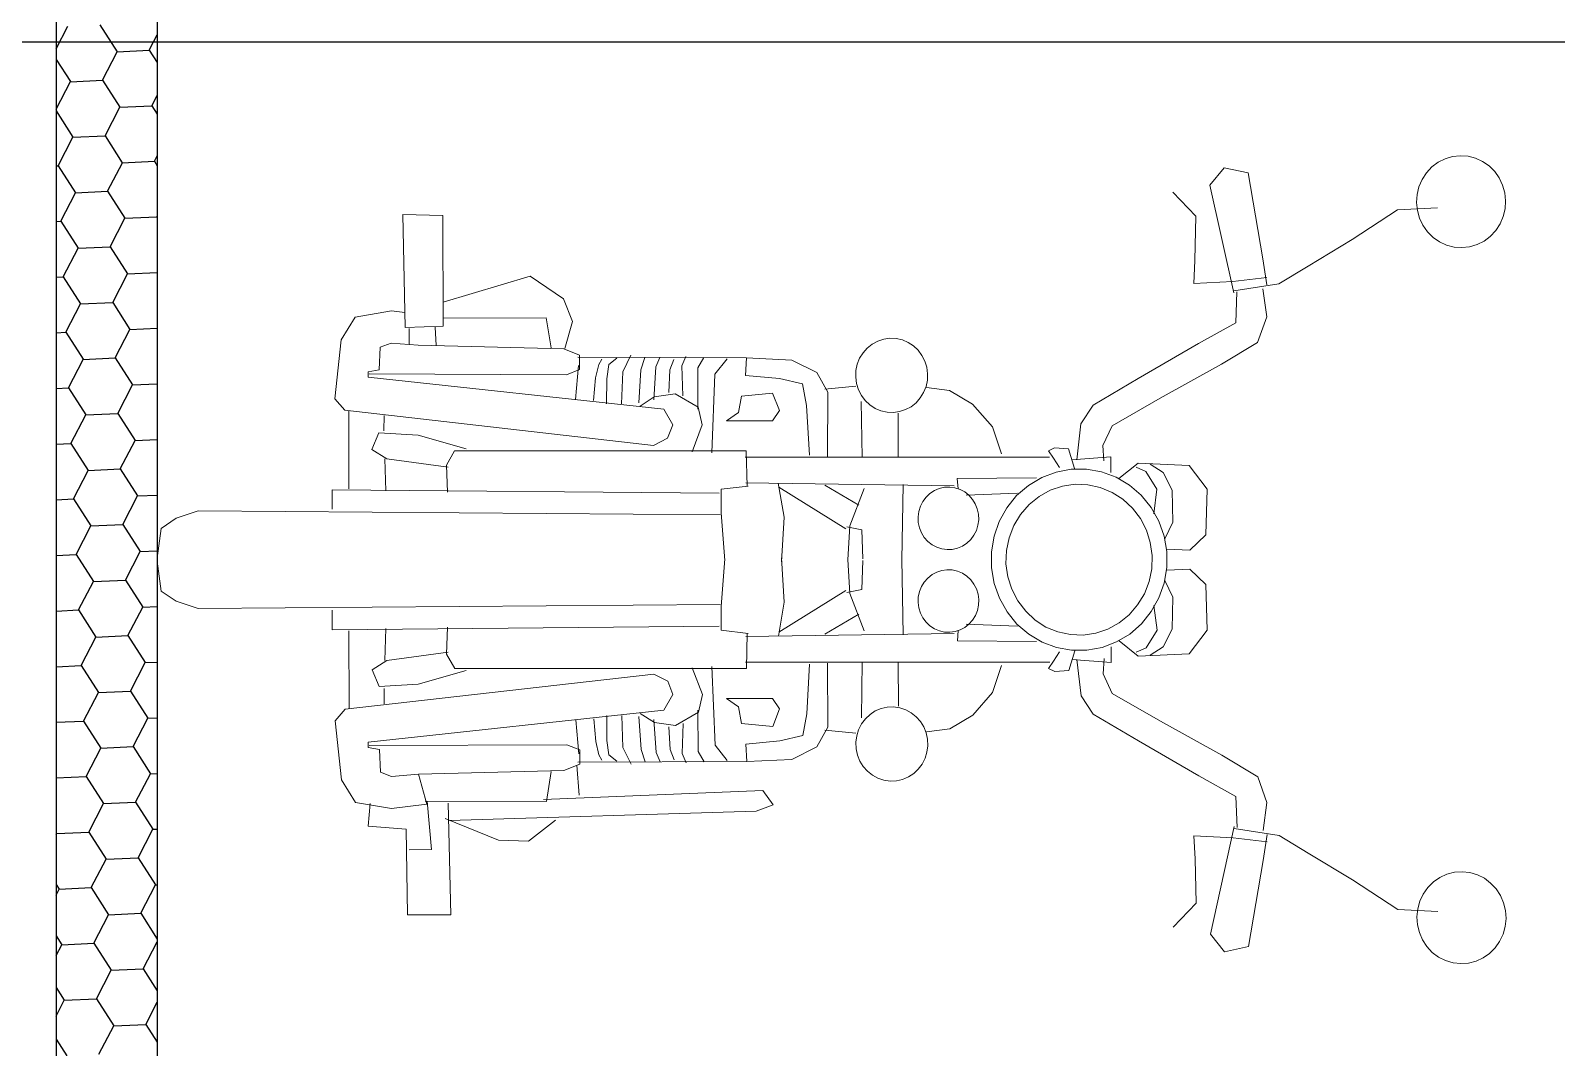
# Model space of a CAD drawing. Header units: feet. Extents: x 50754 to 76410, y 49660 to 67674.
# Drawn here: x 70056.2 to 70185, y 53550.2 to 53636.1 of the extents above; entities that cross this region are included whole.
import ezdxf

# ---------------------------------------------------------------- set-up
doc = ezdxf.new("R2010")
doc.units = ezdxf.units.FT
doc.linetypes.add('Amconstr', pattern=[9999, 9999, 0])
doc.layers.add('1_BIKE', color=1, linetype='Continuous', lineweight=0)
for name, color, linetype in [('1_HATCH', 8, 'Continuous'), ('1_LINE', 4, 'Continuous'), ('CKS_PROPERTY LINE', 5, 'Continuous'), ('MS GATE', 1, 'Continuous')]:
    doc.layers.add(name, color=color, linetype=linetype)

# ---------------------------------------------------------------- blocks, each defined once
blk = doc.blocks.new('admin enlclave road')
at = {"layer": '1_BIKE', "color": 253, "linetype": 'Continuous'}
for p, q in [((44851.1282, -5382.5216), (44851.1172, -5382.5326)), ((44851.1409, -5382.5129), (44851.1282, -5382.5216)), ((44851.155, -5382.5066), (44851.1409, -5382.5129)), ((44851.1699, -5382.5028), (44851.155, -5382.5066)), ((44851.1852, -5382.5019), (44851.1699, -5382.5028)), ((44851.2005, -5382.5036), (44851.1852, -5382.5019)), ((44851.2152, -5382.5081), (44851.2005, -5382.5036)), ((44851.2291, -5382.5152), (44851.2152, -5382.5081)), ((44851.2415, -5382.5246), (44851.2291, -5382.5152)), ((44851.2522, -5382.536), (44851.2415, -5382.5246)), ((44851.1014, -5382.5595), (44851.0972, -5382.5747)), ((44851.1082, -5382.5453), (44851.1014, -5382.5595)), ((44851.1172, -5382.5326), (44851.1082, -5382.5453)), ((44851.2608, -5382.5492), (44851.2522, -5382.536)), ((44851.2671, -5382.5637), (44851.2608, -5382.5492)), ((44850.7102, -5382.5899), (44850.6873, -5382.6281)), ((44850.7587, -5382.5937), (44850.7102, -5382.5899)), ((44851.0972, -5382.5747), (44851.0956, -5382.5904)), ((44851.0956, -5382.5904), (44851.0967, -5382.6062)), ((44851.2708, -5382.5791), (44851.2671, -5382.5637)), ((44851.2719, -5382.5949), (44851.2708, -5382.5791)), ((44850.8108, -5382.7581), (44850.7587, -5382.5937)), ((44851.1392, -5382.611), (44851.0611, -5382.6256)), ((44851.0967, -5382.6062), (44851.1005, -5382.6216)), ((44851.1005, -5382.6216), (44851.1067, -5382.6361)), ((44851.2661, -5382.6259), (44851.2703, -5382.6107)), ((44851.2703, -5382.6107), (44851.2719, -5382.5949)), ((44850.6873, -5382.6281), (44850.7628, -5382.8327)), ((44851.0611, -5382.6256), (44850.9806, -5382.6962)), ((44851.1067, -5382.6361), (44851.1153, -5382.6493)), ((44851.1153, -5382.6493), (44851.126, -5382.6608)), ((44851.2504, -5382.6528), (44851.2594, -5382.64)), ((44851.2594, -5382.64), (44851.2661, -5382.6259)), ((44850.668, -5382.6926), (44850.6165, -5382.652)), ((44851.126, -5382.6608), (44851.1385, -5382.6702)), ((44851.1385, -5382.6702), (44851.1523, -5382.6772)), ((44851.1523, -5382.6772), (44851.1671, -5382.6817)), ((44851.1671, -5382.6817), (44851.1824, -5382.6835)), ((44851.1977, -5382.6825), (44851.2126, -5382.6788)), ((44851.2126, -5382.6788), (44851.2266, -5382.6725)), ((44851.2266, -5382.6725), (44851.2393, -5382.6637)), ((44851.2393, -5382.6637), (44851.2504, -5382.6528)), ((44850.6777, -5382.78), (44850.668, -5382.6926)), ((44850.9806, -5382.6962), (44850.9012, -5382.7605)), ((44851.1824, -5382.6835), (44851.1977, -5382.6825)), ((44850.8255, -5382.8078), (44850.8108, -5382.7581)), ((44850.9012, -5382.7605), (44850.8488, -5382.8026)), ((44850.6818, -5382.8249), (44850.6777, -5382.78)), ((44850.8236, -5382.7936), (44850.7579, -5382.8106)), ((44850.8488, -5382.8026), (44850.7623, -5382.8286)), ((44850.7579, -5382.8106), (44850.6818, -5382.8249)), ((44850.7685, -5382.8299), (44850.7747, -5382.891)), ((44850.8187, -5382.8169), (44850.834, -5382.8706)), ((44850.7747, -5382.891), (44850.7074, -5382.9412)), ((44850.834, -5382.8706), (44850.8231, -5382.9237)), ((44849.1133, -5382.9032), (44849.1921, -5382.8941)), ((44849.1485, -5383.1235), (44849.1133, -5382.9032)), ((44849.1921, -5382.8941), (44849.2228, -5383.1109)), ((44850.7074, -5382.9412), (44850.5987, -5383.026)), ((44850.8231, -5382.9237), (44850.7581, -5382.9758)), ((44850.7581, -5382.9758), (44850.6472, -5383.0587)), ((44849.3799, -5382.9895), (44849.2161, -5383.0635)), ((44849.451, -5383.025), (44849.3799, -5382.9895)), ((44850.1137, -5383.0131), (44850.1014, -5383.0143)), ((44850.1261, -5383.0142), (44850.1137, -5383.0131)), ((44849.475, -5383.067), (44849.451, -5383.025)), ((44850.0595, -5383.0396), (44850.0525, -5383.0501)), ((44850.0681, -5383.0305), (44850.0595, -5383.0396)), ((44850.0782, -5383.0231), (44850.0681, -5383.0305)), ((44850.0894, -5383.0176), (44850.0782, -5383.0231)), ((44850.1014, -5383.0143), (44850.0894, -5383.0176)), ((44850.1381, -5383.0174), (44850.1261, -5383.0142)), ((44850.1495, -5383.0228), (44850.1381, -5383.0174)), ((44850.1597, -5383.0301), (44850.1495, -5383.0228)), ((44850.1686, -5383.0391), (44850.1597, -5383.0301)), ((44850.1759, -5383.0495), (44850.1686, -5383.0391)), ((44850.5987, -5383.026), (44850.5174, -5383.0905)), ((44849.4222, -5383.0666), (44849.2206, -5383.0953)), ((44849.4399, -5383.1241), (44849.4222, -5383.0666)), ((44849.4667, -5383.1219), (44849.475, -5383.067)), ((44850.0443, -5383.0741), (44850.0434, -5383.0869)), ((44850.0474, -5383.0617), (44850.0443, -5383.0741)), ((44850.0525, -5383.0501), (44850.0474, -5383.0617)), ((44850.1813, -5383.0611), (44850.1759, -5383.0495)), ((44850.1847, -5383.0735), (44850.1813, -5383.0611)), ((44850.1859, -5383.0862), (44850.1847, -5383.0735)), ((44850.6472, -5383.0587), (44850.5602, -5383.1261)), ((44849.1169, -5383.095), (44849.0478, -5383.1166)), ((44849.1439, -5383.0946), (44849.1169, -5383.095)), ((44849.8247, -5383.0912), (44849.4945, -5383.1354)), ((44849.7331, -5383.1241), (44849.7421, -5383.1023)), ((44849.7876, -5383.0982), (44849.7681, -5383.1318)), ((44849.9147, -5383.0833), (44849.8257, -5383.0911)), ((44849.8257, -5383.0911), (44849.8283, -5383.1258)), ((44849.9671, -5383.1011), (44849.9147, -5383.0833)), ((44849.9939, -5383.1367), (44849.9671, -5383.1011)), ((44850.0434, -5383.0869), (44850.0447, -5383.0996)), ((44850.0447, -5383.0996), (44850.0481, -5383.1119)), ((44850.1819, -5383.1113), (44850.185, -5383.0989)), ((44850.185, -5383.0989), (44850.1859, -5383.0862)), ((44850.2321, -5383.1008), (44850.1861, -5383.1007)), ((44850.2809, -5383.1211), (44850.2321, -5383.1008)), ((44850.5174, -5383.0905), (44850.4987, -5383.1302)), ((44849.0478, -5383.1166), (44849.0262, -5383.1649)), ((44849.2228, -5383.1109), (44849.1485, -5383.1235)), ((44849.1611, -5383.1558), (44849.1566, -5383.1244)), ((44849.1789, -5383.1548), (44849.4648, -5383.1228)), ((44849.2139, -5383.1509), (44849.2074, -5383.1152)), ((44849.4648, -5383.1228), (44849.4978, -5383.1308)), ((44849.4978, -5383.1308), (44849.5017, -5383.1592)), ((44849.5376, -5383.144), (44849.5422, -5383.1331)), ((44849.5573, -5383.1414), (44849.5714, -5383.1271)), ((44849.5867, -5383.1519), (44849.5981, -5383.1174)), ((44849.6216, -5383.1431), (44849.6262, -5383.1178)), ((44849.6502, -5383.1331), (44849.6556, -5383.1138)), ((44849.655, -5383.1985), (44849.6502, -5383.1331)), ((44849.6786, -5383.1355), (44849.6837, -5383.1142)), ((44849.7011, -5383.1243), (44849.7065, -5383.105)), ((44849.7109, -5383.1828), (44849.7011, -5383.1243)), ((44849.744, -5383.2052), (44849.7331, -5383.1241)), ((44849.7681, -5383.1318), (44849.7829, -5383.2867)), ((44849.8283, -5383.1258), (44849.896, -5383.123)), ((44849.896, -5383.123), (44849.9425, -5383.1271)), ((44849.9425, -5383.1271), (44849.9561, -5383.1686)), ((44850.0473, -5383.1172), (44849.9871, -5383.1314)), ((44850.0481, -5383.1119), (44850.0535, -5383.1235)), ((44850.0535, -5383.1235), (44850.0607, -5383.134)), ((44850.0607, -5383.134), (44850.0696, -5383.143)), ((44850.1612, -5383.1426), (44850.1699, -5383.1335)), ((44850.1699, -5383.1335), (44850.1768, -5383.1229)), ((44850.1768, -5383.1229), (44850.1819, -5383.1113)), ((44850.3262, -5383.1604), (44850.2809, -5383.1211)), ((44850.4987, -5383.1302), (44850.5004, -5383.2022)), ((44850.5602, -5383.1261), (44850.5477, -5383.167)), ((44849.0262, -5383.1649), (44849.03, -5383.2821)), ((44849.1048, -5383.1689), (44849.1253, -5383.1579)), ((44849.1253, -5383.1579), (44849.1789, -5383.1548)), ((44849.5017, -5383.1592), (44849.4775, -5383.1727)), ((44849.5017, -5383.219), (44849.4986, -5383.1513)), ((44849.5353, -5383.1712), (44849.5376, -5383.144)), ((44849.5572, -5383.1703), (44849.5573, -5383.1414)), ((44849.5932, -5383.2151), (44849.5867, -5383.1519)), ((44849.6264, -5383.2086), (44849.6216, -5383.1431)), ((44849.6826, -5383.1804), (44849.6786, -5383.1355)), ((44849.886, -5383.1532), (44849.8259, -5383.1674)), ((44849.9044, -5383.1858), (44849.886, -5383.1532)), ((44850.0108, -5383.2625), (44849.9939, -5383.1367)), ((44850.0622, -5383.1462), (44850.0788, -5383.2554)), ((44850.0696, -5383.143), (44850.0799, -5383.1503)), ((44850.0799, -5383.1503), (44850.0912, -5383.1556)), ((44850.0912, -5383.1556), (44850.1032, -5383.1589)), ((44850.1032, -5383.1589), (44850.1156, -5383.1599)), ((44850.1156, -5383.1599), (44850.128, -5383.1588)), ((44850.128, -5383.1588), (44850.1399, -5383.1554)), ((44850.1496, -5383.246), (44850.1379, -5383.1588)), ((44850.1399, -5383.1554), (44850.1511, -5383.1499)), ((44850.1511, -5383.1499), (44850.1612, -5383.1426)), ((44850.351, -5383.2108), (44850.3262, -5383.1604)), ((44849.4775, -5383.1727), (44849.0903, -5383.2245)), ((44849.1088, -5383.2137), (44849.1048, -5383.1689)), ((44849.5374, -5383.2163), (44849.5353, -5383.1712)), ((44849.5637, -5383.219), (44849.5572, -5383.1703)), ((44849.6301, -5383.2143), (44849.6552, -5383.1923)), ((44849.6552, -5383.1923), (44849.6956, -5383.1807)), ((44849.6956, -5383.1807), (44849.7444, -5383.201)), ((44849.8259, -5383.1674), (44849.8244, -5383.2007)), ((44849.8934, -5383.208), (44849.9044, -5383.1858)), ((44849.9561, -5383.1686), (44849.9751, -5383.2652)), ((44850.4535, -5383.1847), (44850.4425, -5383.1924)), ((44850.4425, -5383.1924), (44850.4543, -5383.2053)), ((44850.4813, -5383.1831), (44850.4535, -5383.1847)), ((44850.4983, -5383.22), (44850.4813, -5383.1831)), ((44850.5664, -5383.1872), (44850.4905, -5383.2035)), ((44850.5477, -5383.167), (44850.5537, -5383.1971)), ((44850.5705, -5383.2176), (44850.5664, -5383.1872)), ((44850.6211, -5383.1923), (44850.5878, -5383.2277)), ((44850.7219, -5383.1829), (44850.6211, -5383.1923)), ((44850.6727, -5383.2039), (44850.6449, -5383.1911)), ((44850.7635, -5383.2248), (44850.7219, -5383.1829)), ((44849.0878, -5383.2207), (44849.1088, -5383.2137)), ((44849.0891, -5383.2308), (44849.0878, -5383.2207)), ((44849.6771, -5383.2142), (44849.0891, -5383.2308)), ((44849.6989, -5383.2422), (44849.6771, -5383.2142)), ((44849.7444, -5383.201), (44849.7569, -5383.2345)), ((44849.8244, -5383.2007), (44849.803, -5383.22)), ((44849.803, -5383.22), (44849.8934, -5383.208)), ((44850.4461, -5383.2043), (44849.8499, -5383.286)), ((44850.4543, -5383.2053), (44850.4685, -5383.2219)), ((44850.4629, -5383.2316), (44850.4918, -5383.222)), ((44850.4918, -5383.222), (44850.5218, -5383.2179)), ((44850.5218, -5383.2179), (44850.5522, -5383.2191)), ((44850.5522, -5383.2191), (44850.5819, -5383.2258)), ((44850.639, -5383.2064), (44850.6183, -5383.2009)), ((44850.6653, -5383.238), (44850.639, -5383.2064)), ((44850.695, -5383.2361), (44850.6727, -5383.2039)), ((44850.7736, -5383.3143), (44850.7635, -5383.2248)), ((44849.6926, -5383.2699), (44849.6989, -5383.2422)), ((44849.7569, -5383.2345), (44849.7443, -5383.2898)), ((44850.426, -5383.2483), (44850.271, -5383.271)), ((44850.4123, -5383.2653), (44850.4362, -5383.2461)), ((44850.4362, -5383.2461), (44850.4629, -5383.2316)), ((44850.5034, -5383.2506), (44850.4792, -5383.2576)), ((44850.5285, -5383.248), (44850.5034, -5383.2506)), ((44850.5537, -5383.2499), (44850.5285, -5383.248)), ((44850.5783, -5383.2564), (44850.5537, -5383.2499)), ((44850.5819, -5383.2258), (44850.6101, -5383.2377)), ((44850.6101, -5383.2377), (44850.636, -5383.2544)), ((44850.636, -5383.2544), (44850.6586, -5383.2755)), ((44850.6659, -5383.2874), (44850.6653, -5383.238)), ((44850.7054, -5383.2987), (44850.695, -5383.2361)), ((44849.03, -5383.2821), (44849.0526, -5383.3018)), ((44849.8502, -5383.2736), (44849.2785, -5383.3521)), ((44849.667, -5383.2878), (44849.6926, -5383.2699)), ((44849.8614, -5383.3423), (44849.8502, -5383.2736)), ((44850.271, -5383.271), (44850.2757, -5383.2911)), ((44850.3928, -5383.2837), (44850.2931, -5383.3011)), ((44850.392, -5383.2884), (44850.4123, -5383.2653)), ((44850.4362, -5383.2841), (44850.4187, -5383.3027)), ((44850.4565, -5383.2689), (44850.4362, -5383.2841)), ((44850.4792, -5383.2576), (44850.4565, -5383.2689)), ((44850.6014, -5383.2671), (44850.5783, -5383.2564)), ((44850.6223, -5383.2817), (44850.6014, -5383.2671)), ((44850.6406, -5383.2999), (44850.6223, -5383.2817)), ((44850.6586, -5383.2755), (44850.6774, -5383.3002)), ((44849.0526, -5383.3018), (44849.667, -5383.2878)), ((44849.0608, -5383.3027), (44849.0812, -5383.4548)), ((44849.1307, -5383.3017), (44849.1347, -5383.3321)), ((44850.267, -5383.286), (44849.8577, -5383.3366)), ((44850.091, -5383.3158), (44850.0733, -5383.3924)), ((44850.1845, -5383.4457), (44850.1665, -5383.2974)), ((44850.2148, -5383.3159), (44850.2097, -5383.3252)), ((44850.2215, -5383.3076), (44850.2148, -5383.3159)), ((44850.2295, -5383.3007), (44850.2215, -5383.3076)), ((44850.2385, -5383.2953), (44850.2295, -5383.3007)), ((44850.2483, -5383.2916), (44850.2385, -5383.2953)), ((44850.2586, -5383.2898), (44850.2483, -5383.2916)), ((44850.269, -5383.2898), (44850.2586, -5383.2898)), ((44850.2794, -5383.2916), (44850.269, -5383.2898)), ((44850.2892, -5383.2953), (44850.2794, -5383.2916)), ((44850.2983, -5383.3007), (44850.2892, -5383.2953)), ((44850.3064, -5383.3077), (44850.2983, -5383.3007)), ((44850.3132, -5383.3159), (44850.3064, -5383.3077)), ((44850.3185, -5383.3253), (44850.3132, -5383.3159)), ((44850.3648, -5383.3438), (44850.376, -5383.3149)), ((44850.376, -5383.3149), (44850.392, -5383.2884)), ((44850.4187, -5383.3027), (44850.4047, -5383.3242)), ((44850.6555, -5383.321), (44850.6406, -5383.2999)), ((44850.6774, -5383.3002), (44850.6918, -5383.328)), ((44850.6941, -5383.3332), (44850.7054, -5383.2987)), ((44850.7462, -5383.349), (44850.7736, -5383.3143)), ((44849.1255, -5383.3374), (44849.1161, -5383.3717)), ((44849.2027, -5383.3313), (44849.1255, -5383.3374)), ((44849.3006, -5383.345), (44849.2027, -5383.3313)), ((44849.8111, -5383.3552), (44849.8634, -5383.342)), ((44849.9423, -5383.3934), (44849.9215, -5383.3281)), ((44850.0662, -5383.3996), (44849.9236, -5383.3361)), ((44850.0855, -5383.3495), (44850.0135, -5383.3199)), ((44850.2062, -5383.3354), (44850.2045, -5383.346)), ((44850.2045, -5383.346), (44850.2045, -5383.3568)), ((44850.2097, -5383.3252), (44850.2062, -5383.3354)), ((44850.3222, -5383.3354), (44850.3185, -5383.3253)), ((44850.3241, -5383.3461), (44850.3222, -5383.3354)), ((44850.3242, -5383.3568), (44850.3241, -5383.3461)), ((44850.3586, -5383.3744), (44850.3648, -5383.3438)), ((44850.4047, -5383.3242), (44850.3945, -5383.3479)), ((44850.6666, -5383.3445), (44850.6555, -5383.321)), ((44850.6737, -5383.3695), (44850.6666, -5383.3445)), ((44850.6918, -5383.328), (44850.7013, -5383.3578)), ((44849.8083, -5383.3639), (44849.0491, -5383.4612)), ((44849.1161, -5383.3717), (44849.148, -5383.386)), ((44849.2785, -5383.3521), (44849.2666, -5383.3826)), ((44849.8174, -5383.4019), (44849.8111, -5383.3552)), ((44850.2045, -5383.3568), (44850.2064, -5383.3674)), ((44850.2064, -5383.3674), (44850.2101, -5383.3776)), ((44850.319, -5383.3776), (44850.3225, -5383.3675)), ((44850.3225, -5383.3675), (44850.3242, -5383.3568)), ((44850.3576, -5383.4057), (44850.3586, -5383.3744)), ((44850.3884, -5383.3731), (44850.3868, -5383.3991)), ((44850.3945, -5383.3479), (44850.3884, -5383.3731)), ((44850.6764, -5383.3954), (44850.6737, -5383.3695)), ((44850.7007, -5383.353), (44850.7462, -5383.349)), ((44850.7013, -5383.3578), (44850.7056, -5383.3888)), ((44849.816, -5383.4062), (44848.7924, -5383.5389)), ((44849.1441, -5383.3866), (44849.1545, -5383.4492)), ((44849.148, -5383.386), (44849.2701, -5383.3862)), ((44849.2666, -5383.3826), (44849.2756, -5383.435)), ((44849.8378, -5383.4941), (44849.8174, -5383.4019)), ((44849.9491, -5383.4813), (44849.9423, -5383.3934)), ((44850.0979, -5383.3974), (44850.0676, -5383.3953)), ((44850.0733, -5383.3924), (44850.0783, -5383.4599)), ((44850.1075, -5383.4539), (44850.0979, -5383.3974)), ((44850.2101, -5383.3776), (44850.2154, -5383.3869)), ((44850.2154, -5383.3869), (44850.2222, -5383.3952)), ((44850.2222, -5383.3952), (44850.2303, -5383.4021)), ((44850.2303, -5383.4021), (44850.2394, -5383.4075)), ((44850.2902, -5383.4075), (44850.2992, -5383.4021)), ((44850.2992, -5383.4021), (44850.3072, -5383.3952)), ((44850.3072, -5383.3952), (44850.3138, -5383.3869)), ((44850.3138, -5383.3869), (44850.319, -5383.3776)), ((44850.3619, -5383.4367), (44850.3576, -5383.4057)), ((44850.3868, -5383.3991), (44850.3895, -5383.425)), ((44850.6747, -5383.4214), (44850.6764, -5383.3954)), ((44850.7056, -5383.3888), (44850.7046, -5383.4201)), ((44850.7064, -5383.3943), (44850.7513, -5383.3859)), ((44850.7513, -5383.3859), (44850.787, -5383.4118)), ((44850.2394, -5383.4075), (44850.2493, -5383.4112)), ((44850.2493, -5383.4112), (44850.2596, -5383.4131)), ((44850.2596, -5383.4131), (44850.2701, -5383.4131)), ((44850.2701, -5383.4131), (44850.2804, -5383.4112)), ((44850.2804, -5383.4112), (44850.2902, -5383.4075)), ((44850.3895, -5383.425), (44850.3966, -5383.45)), ((44850.6687, -5383.4466), (44850.6747, -5383.4214)), ((44850.7046, -5383.4201), (44850.6984, -5383.4507)), ((44850.7054, -5383.4151), (44850.7257, -5383.4453)), ((44850.787, -5383.4118), (44850.8016, -5383.5007)), ((44849.0491, -5383.4612), (44849.0542, -5383.4997)), ((44850.0916, -5383.5255), (44850.0782, -5383.4592)), ((44850.108, -5383.4571), (44850.114, -5383.5141)), ((44850.1843, -5383.4442), (44850.2072, -5383.5919)), ((44850.2402, -5383.4739), (44850.2475, -5383.4662)), ((44850.2475, -5383.4662), (44850.256, -5383.46)), ((44850.256, -5383.46), (44850.2654, -5383.4554)), ((44850.2654, -5383.4554), (44850.2755, -5383.4526)), ((44850.2755, -5383.4526), (44850.2859, -5383.4516)), ((44850.2859, -5383.4516), (44850.2964, -5383.4525)), ((44850.2964, -5383.4525), (44850.3065, -5383.4552)), ((44850.3065, -5383.4552), (44850.3161, -5383.4598)), ((44850.3161, -5383.4598), (44850.3247, -5383.4659)), ((44850.3247, -5383.4659), (44850.3322, -5383.4735)), ((44850.3714, -5383.4665), (44850.3619, -5383.4367)), ((44850.3858, -5383.4943), (44850.3714, -5383.4665)), ((44850.3966, -5383.45), (44850.4077, -5383.4734)), ((44850.6585, -5383.4703), (44850.6687, -5383.4466)), ((44850.6984, -5383.4507), (44850.6872, -5383.4796)), ((44850.6906, -5383.4668), (44850.7034, -5383.5145)), ((44850.7257, -5383.4453), (44850.7326, -5383.5084)), ((44849.8374, -5383.4912), (44849.8427, -5383.5855)), ((44849.9481, -5383.4735), (44849.9653, -5383.5599)), ((44850.2274, -5383.5029), (44850.23, -5383.4925)), ((44850.23, -5383.4925), (44850.2343, -5383.4827)), ((44850.2343, -5383.4827), (44850.2402, -5383.4739)), ((44850.3322, -5383.4735), (44850.3383, -5383.4823)), ((44850.3383, -5383.4823), (44850.3429, -5383.4921)), ((44850.3429, -5383.4921), (44850.3457, -5383.5025)), ((44850.4046, -5383.519), (44850.3858, -5383.4943)), ((44850.4077, -5383.4734), (44850.4226, -5383.4946)), ((44850.4226, -5383.4946), (44850.4409, -5383.5128)), ((44850.627, -5383.5104), (44850.6445, -5383.4918)), ((44850.6445, -5383.4918), (44850.6585, -5383.4703)), ((44850.6872, -5383.4796), (44850.6712, -5383.5061)), ((44850.0829, -5383.5206), (44849.9628, -5383.6202)), ((44850.114, -5383.5141), (44850.0854, -5383.5243)), ((44850.1294, -5383.5946), (44850.0916, -5383.5255)), ((44850.2266, -5383.5137), (44850.2274, -5383.5029)), ((44850.2277, -5383.5244), (44850.2266, -5383.5137)), ((44850.2305, -5383.5348), (44850.2277, -5383.5244)), ((44850.346, -5383.524), (44850.3434, -5383.5344)), ((44850.3457, -5383.5025), (44850.3467, -5383.5133)), ((44850.3467, -5383.5133), (44850.346, -5383.524)), ((44850.4272, -5383.5401), (44850.4046, -5383.519)), ((44850.4409, -5383.5128), (44850.4618, -5383.5274)), ((44850.584, -5383.5369), (44850.6067, -5383.5256)), ((44850.6067, -5383.5256), (44850.627, -5383.5104)), ((44850.6712, -5383.5061), (44850.6509, -5383.5293)), ((44850.7034, -5383.5145), (44850.6867, -5383.552)), ((44850.7326, -5383.5084), (44850.7198, -5383.5453)), ((44850.8016, -5383.5007), (44850.7728, -5383.5523)), ((44848.7924, -5383.5389), (44848.751, -5383.5588)), ((44850.2351, -5383.5446), (44850.2305, -5383.5348)), ((44850.2412, -5383.5534), (44850.2351, -5383.5446)), ((44850.2487, -5383.561), (44850.2412, -5383.5534)), ((44850.3332, -5383.5531), (44850.3259, -5383.5607)), ((44850.4287, -5383.544), (44850.328, -5383.5541)), ((44850.3391, -5383.5442), (44850.3332, -5383.5531)), ((44850.3434, -5383.5344), (44850.3391, -5383.5442)), ((44850.453, -5383.5568), (44850.4272, -5383.5401)), ((44850.4813, -5383.5687), (44850.453, -5383.5568)), ((44850.4618, -5383.5274), (44850.4849, -5383.5381)), ((44850.4849, -5383.5381), (44850.5095, -5383.5446)), ((44850.5095, -5383.5446), (44850.5347, -5383.5465)), ((44850.5347, -5383.5465), (44850.5598, -5383.5439)), ((44850.5598, -5383.5439), (44850.584, -5383.5369)), ((44850.627, -5383.5484), (44850.6003, -5383.5629)), ((44850.6509, -5383.5293), (44850.627, -5383.5484)), ((44850.6733, -5383.5705), (44850.6317, -5383.5453)), ((44850.6867, -5383.552), (44850.6682, -5383.5629)), ((44850.7728, -5383.5523), (44850.6733, -5383.5705)), ((44850.7198, -5383.5453), (44850.6966, -5383.5651)), ((44848.751, -5383.5588), (44848.7243, -5383.5831)), ((44848.7243, -5383.5831), (44848.7243, -5383.6429)), ((44849.8402, -5383.5817), (44848.8188, -5383.7301)), ((44849.8427, -5383.5855), (44849.8493, -5383.6321)), ((44850.307, -5383.5757), (44849.8992, -5383.6374)), ((44849.9653, -5383.5599), (44849.963, -5383.6284)), ((44850.115, -5383.5636), (44850.0537, -5383.6115)), ((44850.2573, -5383.5672), (44850.2487, -5383.561)), ((44850.2668, -5383.5717), (44850.2573, -5383.5672)), ((44850.277, -5383.5745), (44850.2668, -5383.5717)), ((44850.2874, -5383.5754), (44850.277, -5383.5745)), ((44850.2979, -5383.5744), (44850.2874, -5383.5754)), ((44850.3079, -5383.5716), (44850.2979, -5383.5744)), ((44850.3174, -5383.567), (44850.3079, -5383.5716)), ((44850.3149, -5383.5891), (44850.314, -5383.5685)), ((44850.4703, -5383.5692), (44850.3149, -5383.5891)), ((44850.3259, -5383.5607), (44850.3174, -5383.567)), ((44850.511, -5383.5754), (44850.4813, -5383.5687)), ((44850.5091, -5383.6029), (44850.5183, -5383.5831)), ((44850.5414, -5383.5766), (44850.511, -5383.5754)), ((44850.5475, -5383.5769), (44850.5412, -5383.617)), ((44850.5714, -5383.5725), (44850.5414, -5383.5766)), ((44850.6003, -5383.5629), (44850.5714, -5383.5725)), ((44850.6094, -5383.6146), (44850.6071, -5383.5839)), ((44850.6177, -5383.5597), (44850.622, -5383.5901)), ((44850.5016, -5383.6061), (44849.9054, -5383.6882)), ((44850.5013, -5383.6185), (44850.5091, -5383.6029)), ((44850.5412, -5383.617), (44850.514, -5383.6229)), ((44850.622, -5383.5901), (44850.5445, -5383.5948)), ((44850.5723, -5383.6633), (44850.5544, -5383.5935)), ((44850.6326, -5383.6506), (44850.6094, -5383.6146)), ((44848.7251, -5383.6483), (44848.7243, -5383.6429)), ((44849.8443, -5383.6245), (44849.0869, -5383.7356)), ((44849.8493, -5383.6321), (44849.9032, -5383.6307)), ((44849.9013, -5383.6309), (44849.909, -5383.7001)), ((44850.2048, -5383.6459), (44850.2171, -5383.7331)), ((44850.4082, -5383.6255), (44850.398, -5383.6807)), ((44850.514, -5383.6229), (44850.5013, -5383.6185)), ((44848.7412, -5383.7059), (44848.7251, -5383.6483)), ((44850.0395, -5383.7726), (44850.0316, -5383.6745)), ((44850.0667, -5383.6675), (44850.0844, -5383.7931)), ((44850.1476, -5383.7656), (44850.1341, -5383.6559)), ((44850.601, -5383.6964), (44850.5723, -5383.6633)), ((44850.7345, -5383.692), (44850.6326, -5383.6506)), ((44848.7736, -5383.722), (44848.7412, -5383.7059)), ((44849.0869, -5383.7356), (44849.0815, -5383.6971)), ((44849.3176, -5383.7526), (44849.3122, -5383.6997)), ((44849.909, -5383.7001), (44849.3374, -5383.7788)), ((44849.8684, -5383.8588), (44849.8407, -5383.7056)), ((44850.398, -5383.6807), (44850.365, -5383.7308)), ((44850.6968, -5383.7366), (44850.601, -5383.6964)), ((44850.8638, -5383.742), (44850.7345, -5383.692)), ((44848.8188, -5383.7301), (44848.7736, -5383.722)), ((44849.1411, -5383.885), (44849.1196, -5383.7331)), ((44849.1335, -5383.8882), (44849.7288, -5383.7359)), ((44849.1986, -5383.7819), (44849.1917, -5383.7188)), ((44849.7288, -5383.7359), (44849.7583, -5383.7462)), ((44849.8298, -5383.763), (44849.8027, -5383.7131)), ((44850.1837, -5383.7423), (44850.1954, -5383.7379)), ((44850.1954, -5383.7379), (44850.2076, -5383.7357)), ((44850.2076, -5383.7357), (44850.22, -5383.7358)), ((44850.22, -5383.7358), (44850.2323, -5383.738)), ((44850.2323, -5383.738), (44850.244, -5383.7424)), ((44850.365, -5383.7308), (44850.3236, -5383.7635)), ((44850.8244, -5383.7889), (44850.6968, -5383.7366)), ((44849.2025, -5383.7813), (44849.32, -5383.7482)), ((44849.3374, -5383.7788), (44849.3176, -5383.7526)), ((44849.7583, -5383.7462), (44849.7719, -5383.7711)), ((44849.8268, -5383.7985), (44849.8298, -5383.763)), ((44849.8781, -5383.7644), (44849.9684, -5383.7517)), ((44849.9039, -5383.7773), (44849.8781, -5383.7644)), ((44849.9684, -5383.7517), (44849.985, -5383.77)), ((44850.1495, -5383.7778), (44850.1557, -5383.7667)), ((44850.1557, -5383.7667), (44850.1636, -5383.7569)), ((44850.1636, -5383.7569), (44850.173, -5383.7487)), ((44850.173, -5383.7487), (44850.1837, -5383.7423)), ((44850.244, -5383.7424), (44850.2548, -5383.7488)), ((44850.2548, -5383.7488), (44850.2643, -5383.757)), ((44850.2643, -5383.757), (44850.2724, -5383.7669)), ((44850.2724, -5383.7669), (44850.2787, -5383.7779)), ((44850.3236, -5383.7635), (44850.2793, -5383.7759)), ((44850.9405, -5383.7745), (44850.8638, -5383.742)), ((44849.1757, -5383.8037), (44849.2025, -5383.7813)), ((44849.3605, -5383.7797), (44849.27, -5383.8193)), ((44849.7719, -5383.7711), (44849.7585, -5383.804)), ((44849.7854, -5383.8312), (44849.8268, -5383.7985)), ((44849.8253, -5383.7946), (44849.8368, -5383.8757)), ((44849.9144, -5383.8089), (44849.9039, -5383.7773)), ((44849.985, -5383.77), (44849.9762, -5383.8064)), ((44850.0376, -5383.8163), (44850.0395, -5383.7726)), ((44850.0844, -5383.7931), (44850.0683, -5383.8347)), ((44850.1411, -5383.7975), (44850.0794, -5383.8)), ((44850.1433, -5383.8024), (44850.1454, -5383.7898)), ((44850.1454, -5383.7898), (44850.1495, -5383.7778)), ((44850.2787, -5383.7779), (44850.283, -5383.79)), ((44850.283, -5383.79), (44850.2853, -5383.8026)), ((44850.9027, -5383.8191), (44850.8244, -5383.7889)), ((44850.9653, -5383.8227), (44850.9405, -5383.7745)), ((44849.194, -5383.8342), (44849.1757, -5383.8037)), ((44849.7585, -5383.804), (44849.1879, -5383.9466)), ((44849.27, -5383.8193), (44849.194, -5383.8342)), ((44849.6775, -5383.8258), (44849.6883, -5383.8883)), ((44849.7112, -5383.8231), (44849.7243, -5383.8874)), ((44849.7132, -5383.8166), (44849.7433, -5383.831)), ((44849.7415, -5383.825), (44849.7546, -5383.8893)), ((44849.7996, -5383.8251), (44849.8059, -5383.8841)), ((44849.9762, -5383.8064), (44849.9144, -5383.8089)), ((44849.9939, -5383.8328), (44850.0376, -5383.8163)), ((44850.1434, -5383.8152), (44850.1433, -5383.8024)), ((44850.1457, -5383.8278), (44850.1434, -5383.8152)), ((44850.15, -5383.8398), (44850.1457, -5383.8278)), ((44850.2833, -5383.828), (44850.2791, -5383.84)), ((44850.2854, -5383.8154), (44850.2833, -5383.828)), ((44850.2853, -5383.8026), (44850.2854, -5383.8154)), ((44850.9133, -5383.8796), (44850.9027, -5383.8191)), ((44850.9652, -5383.8785), (44850.9653, -5383.8227)), ((44849.2087, -5383.8672), (44849.2044, -5383.8368)), ((44849.5883, -5383.8467), (44849.6037, -5383.9127)), ((44849.6234, -5383.8397), (44849.6336, -5383.8837)), ((44849.648, -5383.83), (44849.6549, -5383.8786)), ((44849.7433, -5383.831), (44849.7854, -5383.8312)), ((44849.7729, -5383.8351), (44849.7812, -5383.8794)), ((44849.8963, -5383.8858), (44849.8684, -5383.8588)), ((44849.928, -5383.8483), (44849.9939, -5383.8328)), ((44849.9349, -5383.8825), (44849.928, -5383.8483)), ((44850.0683, -5383.8347), (44850.0226, -5383.8659)), ((44850.1563, -5383.8509), (44850.15, -5383.8398)), ((44850.1643, -5383.8607), (44850.1563, -5383.8509)), ((44850.273, -5383.8511), (44850.2651, -5383.8609)), ((44850.2791, -5383.84), (44850.273, -5383.8511)), ((44849.1171, -5383.9132), (44849.1335, -5383.8882)), ((44849.9339, -5383.8826), (44849.604, -5383.9292)), ((44849.6336, -5383.8837), (44849.6432, -5383.9092)), ((44849.6549, -5383.8786), (44849.6629, -5383.9064)), ((44849.6883, -5383.8883), (44849.7086, -5383.9185)), ((44849.7243, -5383.8874), (44849.7356, -5383.9106)), ((44849.7546, -5383.8893), (44849.765, -5383.9064)), ((44849.7812, -5383.8794), (44849.7919, -5383.8985)), ((44849.8059, -5383.8841), (44849.8163, -5383.9013)), ((44849.8368, -5383.8757), (44849.8514, -5383.8942)), ((44850.0226, -5383.8659), (44849.9349, -5383.8825)), ((44850.1739, -5383.869), (44850.1643, -5383.8607)), ((44850.1847, -5383.8754), (44850.1739, -5383.869)), ((44850.1964, -5383.8798), (44850.1847, -5383.8754)), ((44850.2087, -5383.882), (44850.1964, -5383.8798)), ((44850.2211, -5383.882), (44850.2087, -5383.882)), ((44850.2333, -5383.8798), (44850.2211, -5383.882)), ((44850.2449, -5383.8755), (44850.2333, -5383.8798)), ((44850.2556, -5383.8691), (44850.2449, -5383.8755)), ((44850.2651, -5383.8609), (44850.2556, -5383.8691)), ((44850.8898, -5384.0958), (44850.9071, -5383.8784)), ((44850.9981, -5383.8842), (44850.9077, -5383.8825)), ((44850.9742, -5383.8855), (44850.9735, -5383.9373)), ((44851.0599, -5383.9106), (44850.9981, -5383.8842)), ((44849.1452, -5384.0271), (44849.1171, -5383.9132)), ((44849.5775, -5383.8978), (44849.1907, -5383.9524)), ((44849.6045, -5383.9043), (44849.5775, -5383.8978)), ((44849.6085, -5383.9327), (44849.6045, -5383.9043)), ((44849.6432, -5383.9092), (44849.6505, -5383.9185)), ((44849.6629, -5383.9064), (44849.6803, -5383.9164)), ((44850.9083, -5383.901), (44850.8312, -5383.9078)), ((44850.8312, -5383.9078), (44850.8394, -5383.9521)), ((44850.9762, -5383.8997), (44850.9083, -5383.901)), ((44851.1537, -5383.9511), (44851.0599, -5383.9106)), ((44851.3242, -5383.923), (44851.3372, -5383.9147)), ((44851.3372, -5383.9147), (44851.3514, -5383.9089)), ((44851.3514, -5383.9089), (44851.3665, -5383.9057)), ((44851.3665, -5383.9057), (44851.3818, -5383.9053)), ((44851.3818, -5383.9053), (44851.397, -5383.9076)), ((44851.397, -5383.9076), (44851.4117, -5383.9126)), ((44851.4117, -5383.9126), (44851.4252, -5383.9201)), ((44849.1879, -5383.9466), (44849.1893, -5383.9568)), ((44849.295, -5383.9956), (44849.5788, -5383.9493)), ((44849.9743, -5383.9348), (44849.5466, -5384.0117)), ((44849.5788, -5383.9493), (44849.6085, -5383.9327)), ((44849.6029, -5383.9355), (44849.6151, -5383.9937)), ((44849.9979, -5383.9603), (44849.9743, -5383.9348)), ((44850.9735, -5383.9373), (44850.9679, -5384.1096)), ((44851.2962, -5383.9599), (44851.3034, -5383.9459)), ((44851.3034, -5383.9459), (44851.3128, -5383.9335)), ((44851.3128, -5383.9335), (44851.3242, -5383.923)), ((44851.4252, -5383.9201), (44851.4374, -5383.9299)), ((44851.4374, -5383.9299), (44851.4477, -5383.9418)), ((44851.4477, -5383.9418), (44851.4558, -5383.9553)), ((44849.1893, -5383.9568), (44849.2115, -5383.9578)), ((44849.2115, -5383.9578), (44849.2198, -5384.0021)), ((44849.3677, -5384.0783), (44849.9663, -5383.9772)), ((44849.5545, -5383.9548), (44849.553, -5384.0149)), ((44849.9663, -5383.9772), (44849.9979, -5383.9603)), ((44850.8394, -5383.9521), (44850.8537, -5384.0389)), ((44851.2504, -5383.9973), (44851.1537, -5383.9511)), ((44851.2894, -5383.9906), (44851.2915, -5383.9749)), ((44851.2915, -5383.9749), (44851.2962, -5383.9599)), ((44851.4558, -5383.9553), (44851.4616, -5383.97)), ((44851.4616, -5383.97), (44851.4649, -5383.9855)), ((44849.2198, -5384.0021), (44849.2425, -5384.0071)), ((44849.2425, -5384.0071), (44849.295, -5383.9956)), ((44849.295, -5383.9956), (44849.319, -5384.0521)), ((44851.3295, -5383.9903), (44851.2504, -5383.9973)), ((44851.2899, -5384.0064), (44851.2894, -5383.9906)), ((44851.2932, -5384.0219), (44851.2899, -5384.0064)), ((44851.4654, -5384.0013), (44851.4633, -5384.017)), ((44851.4649, -5383.9855), (44851.4654, -5384.0013)), ((44849.179, -5384.0678), (44849.1452, -5384.0271)), ((44849.553, -5384.0149), (44849.3152, -5384.0464)), ((44850.8537, -5384.0389), (44850.8152, -5384.0919)), ((44851.2989, -5384.0366), (44851.2932, -5384.0219)), ((44851.3071, -5384.0501), (44851.2989, -5384.0366)), ((44851.4586, -5384.032), (44851.4514, -5384.0459)), ((44851.4633, -5384.017), (44851.4586, -5384.032)), ((44849.2514, -5384.0699), (44849.179, -5384.0678)), ((44849.2101, -5384.1109), (44849.2078, -5384.0658)), ((44849.319, -5384.0521), (44849.2514, -5384.0699)), ((44849.3404, -5384.14), (44849.3191, -5384.0459)), ((44849.3609, -5384.0441), (44849.3958, -5384.2624)), ((44849.5759, -5384.0489), (44849.5286, -5384.0969)), ((44851.3174, -5384.0619), (44851.3071, -5384.0501)), ((44851.3296, -5384.0718), (44851.3174, -5384.0619)), ((44851.4306, -5384.0689), (44851.4176, -5384.0772)), ((44851.442, -5384.0583), (44851.4306, -5384.0689)), ((44851.4514, -5384.0459), (44851.442, -5384.0583)), ((44849.4694, -5384.1032), (44849.3593, -5384.0753)), ((44849.5286, -5384.0969), (44849.4694, -5384.1032)), ((44850.9222, -5384.1264), (44850.8898, -5384.0958)), ((44851.3431, -5384.0793), (44851.3296, -5384.0718)), ((44851.3578, -5384.0843), (44851.3431, -5384.0793)), ((44851.373, -5384.0866), (44851.3578, -5384.0843)), ((44851.3883, -5384.0862), (44851.373, -5384.0866)), ((44851.4033, -5384.083), (44851.3883, -5384.0862)), ((44851.4176, -5384.0772), (44851.4033, -5384.083)), ((44849.2856, -5384.1064), (44849.2101, -5384.1109)), ((44849.3114, -5384.2743), (44849.2856, -5384.1064)), ((44850.9679, -5384.1096), (44850.9222, -5384.1264)), ((44849.2972, -5384.1461), (44849.3404, -5384.14)), ((44849.3958, -5384.2624), (44849.3114, -5384.2743))]:
    blk.add_line(p, q, dxfattribs=at)
at = {"layer": '1_HATCH', "color": 253, "linetype": 'Continuous'}
for p, q in [((44848.4688, -5382.6124), (44848.5099, -5382.6607)), ((44848.5724, -5382.6492), (44848.5838, -5382.617)), ((44848.3894, -5382.6715), (44848.4063, -5382.6239)), ((44848.51, -5382.6607), (44848.5724, -5382.6492)), ((44848.5724, -5382.6492), (44848.5913, -5382.6713)), ((44848.4887, -5382.7205), (44848.51, -5382.6607)), ((44848.3923, -5382.6922), (44848.4263, -5382.732)), ((44848.4057, -5382.7899), (44848.4263, -5382.732)), ((44848.4263, -5382.7321), (44848.4887, -5382.7205)), ((44848.4887, -5382.7205), (44848.5299, -5382.7688)), ((44848.5924, -5382.7573), (44848.6001, -5382.7355)), ((44848.5087, -5382.8287), (44848.5299, -5382.7688)), ((44848.5299, -5382.7689), (44848.5923, -5382.7573)), ((44848.5923, -5382.7573), (44848.6052, -5382.7724)), ((44848.4062, -5382.7932), (44848.4462, -5382.8402)), ((44848.4462, -5382.8402), (44848.5086, -5382.8287)), ((44848.5086, -5382.8287), (44848.5498, -5382.877)), ((44848.425, -5382.9), (44848.4462, -5382.8402)), ((44848.6123, -5382.8655), (44848.6164, -5382.854)), ((44848.5286, -5382.9368), (44848.5499, -5382.877)), ((44848.5498, -5382.877), (44848.6123, -5382.8655)), ((44848.6123, -5382.8655), (44848.6191, -5382.8734)), ((44848.4209, -5382.9008), (44848.425, -5382.9001)), ((44848.425, -5382.9), (44848.4661, -5382.9484)), ((44848.4449, -5383.0082), (44848.4662, -5382.9484)), ((44848.4662, -5382.9484), (44848.5286, -5382.9369)), ((44848.5286, -5382.9368), (44848.5698, -5382.9852)), ((44848.5698, -5382.9852), (44848.6322, -5382.9737)), ((44848.6322, -5382.9737), (44848.6327, -5382.9725)), ((44848.6322, -5382.9737), (44848.633, -5382.9745)), ((44848.4359, -5383.0099), (44848.4449, -5383.0082)), ((44848.4449, -5383.0082), (44848.4861, -5383.0565)), ((44848.5486, -5383.045), (44848.5698, -5382.9852)), ((44848.4649, -5383.1164), (44848.4861, -5383.0565)), ((44848.4861, -5383.0565), (44848.5485, -5383.045)), ((44848.5485, -5383.045), (44848.5897, -5383.0933)), ((44848.5685, -5383.1532), (44848.5897, -5383.0933)), ((44848.5897, -5383.0933), (44848.6478, -5383.0826)), ((44848.4509, -5383.1189), (44848.4648, -5383.1164)), ((44848.4648, -5383.1164), (44848.506, -5383.1647)), ((44848.4848, -5383.2245), (44848.5061, -5383.1647)), ((44848.506, -5383.1647), (44848.5685, -5383.1532)), ((44848.5685, -5383.1532), (44848.6097, -5383.2015)), ((44848.6097, -5383.2015), (44848.6628, -5383.1917)), ((44848.4659, -5383.228), (44848.4848, -5383.2245)), ((44848.4848, -5383.2245), (44848.526, -5383.2728)), ((44848.5884, -5383.2613), (44848.6097, -5383.2015)), ((44848.5048, -5383.3327), (44848.526, -5383.2729)), ((44848.526, -5383.2729), (44848.5884, -5383.2613)), ((44848.5884, -5383.2613), (44848.6296, -5383.3097)), ((44848.6084, -5383.3695), (44848.6296, -5383.3097)), ((44848.6296, -5383.3097), (44848.6778, -5383.3008)), ((44848.4809, -5383.3371), (44848.5047, -5383.3327)), ((44848.5047, -5383.3327), (44848.5459, -5383.381)), ((44848.5459, -5383.381), (44848.6084, -5383.3695)), ((44848.6084, -5383.3695), (44848.6496, -5383.4178)), ((44848.5247, -5383.4409), (44848.5459, -5383.381)), ((44848.6283, -5383.4777), (44848.6496, -5383.4178)), ((44848.6496, -5383.4178), (44848.6928, -5383.4099)), ((44848.4959, -5383.4462), (44848.5247, -5383.4409)), ((44848.5247, -5383.4408), (44848.5659, -5383.4892)), ((44848.5446, -5383.549), (44848.5659, -5383.4892)), ((44848.5659, -5383.4892), (44848.6283, -5383.4777)), ((44848.6283, -5383.4777), (44848.6695, -5383.526)), ((44848.6483, -5383.5858), (44848.6695, -5383.526)), ((44848.6695, -5383.526), (44848.7078, -5383.5189)), ((44848.5109, -5383.5552), (44848.5446, -5383.549)), ((44848.5446, -5383.549), (44848.5858, -5383.5973)), ((44848.5858, -5383.5973), (44848.6483, -5383.5858)), ((44848.6483, -5383.5858), (44848.6895, -5383.6341)), ((44848.5646, -5383.6572), (44848.5858, -5383.5973)), ((44848.6682, -5383.694), (44848.6895, -5383.6341)), ((44848.6895, -5383.6341), (44848.7228, -5383.628)), ((44848.5259, -5383.6643), (44848.5646, -5383.6572)), ((44848.5646, -5383.6572), (44848.6058, -5383.7055)), ((44848.5845, -5383.7653), (44848.6058, -5383.7055)), ((44848.6058, -5383.7055), (44848.6682, -5383.694)), ((44848.6682, -5383.694), (44848.7094, -5383.7423)), ((44848.7094, -5383.7423), (44848.7378, -5383.7371)), ((44848.5409, -5383.7734), (44848.5845, -5383.7653)), ((44848.5845, -5383.7653), (44848.6257, -5383.8137)), ((44848.6882, -5383.8021), (44848.7094, -5383.7423)), ((44848.6045, -5383.8735), (44848.6257, -5383.8137)), ((44848.6257, -5383.8137), (44848.6882, -5383.8021)), ((44848.6882, -5383.8021), (44848.7294, -5383.8505)), ((44848.7081, -5383.9103), (44848.7294, -5383.8505)), ((44848.7294, -5383.8505), (44848.7528, -5383.8462)), ((44848.5559, -5383.8825), (44848.6045, -5383.8735)), ((44848.6045, -5383.8735), (44848.6457, -5383.9218)), ((44848.6457, -5383.9218), (44848.7081, -5383.9103)), ((44848.7081, -5383.9103), (44848.7493, -5383.9586)), ((44848.6244, -5383.9817), (44848.6457, -5383.9218)), ((44848.7281, -5384.0185), (44848.7493, -5383.9586)), ((44848.7493, -5383.9586), (44848.7677, -5383.9552)), ((44848.5709, -5383.9915), (44848.6244, -5383.9817)), ((44848.6244, -5383.9817), (44848.6656, -5384.03)), ((44848.6444, -5384.0898), (44848.6656, -5384.03)), ((44848.6656, -5384.03), (44848.7281, -5384.0185)), ((44848.7281, -5384.0185), (44848.7693, -5384.0668)), ((44848.748, -5384.1266), (44848.7693, -5384.0668)), ((44848.7693, -5384.0668), (44848.7827, -5384.0643)), ((44848.5858, -5384.1006), (44848.6444, -5384.0898)), ((44848.6444, -5384.0898), (44848.6856, -5384.1381)), ((44848.6856, -5384.1381), (44848.748, -5384.1266)), ((44848.748, -5384.1266), (44848.7892, -5384.1749)), ((44848.6643, -5384.198), (44848.6856, -5384.1381)), ((44848.768, -5384.2348), (44848.7892, -5384.1749)), ((44848.7892, -5384.175), (44848.7977, -5384.1734)), ((44848.6006, -5384.208), (44848.6019, -5384.2095)), ((44848.6011, -5384.2117), (44848.6019, -5384.2095)), ((44848.6019, -5384.2095), (44848.6643, -5384.198)), ((44848.6643, -5384.198), (44848.7055, -5384.2463)), ((44848.6843, -5384.3061), (44848.7055, -5384.2463)), ((44848.7055, -5384.2463), (44848.768, -5384.2348)), ((44848.768, -5384.2348), (44848.8092, -5384.2831)), ((44848.6145, -5384.3091), (44848.6218, -5384.3177)), ((44848.6218, -5384.3177), (44848.6843, -5384.3061)), ((44848.6843, -5384.3061), (44848.7255, -5384.3545)), ((44848.7879, -5384.3429), (44848.8092, -5384.2831)), ((44848.8092, -5384.2831), (44848.8127, -5384.2825)), ((44848.6174, -5384.3302), (44848.6218, -5384.3177)), ((44848.7042, -5384.4143), (44848.7255, -5384.3545)), ((44848.7255, -5384.3545), (44848.7879, -5384.343)), ((44848.7879, -5384.3429), (44848.8274, -5384.3892)), ((44848.8079, -5384.4511), (44848.8281, -5384.3942)), ((44848.6284, -5384.4101), (44848.6418, -5384.4258)), ((44848.6337, -5384.4486), (44848.6418, -5384.4258)), ((44848.6418, -5384.4258), (44848.7042, -5384.4143)), ((44848.7042, -5384.4143), (44848.7454, -5384.4626)), ((44848.7242, -5384.5225), (44848.7454, -5384.4626)), ((44848.7454, -5384.4626), (44848.8079, -5384.4511)), ((44848.8079, -5384.4511), (44848.8413, -5384.4903)), ((44848.6423, -5384.5112), (44848.6617, -5384.534)), ((44848.6617, -5384.534), (44848.7242, -5384.5225)), ((44848.7242, -5384.5225), (44848.7654, -5384.5708)), ((44848.8278, -5384.5593), (44848.8444, -5384.5127)), ((44848.65, -5384.5671), (44848.6617, -5384.534)), ((44848.7441, -5384.6306), (44848.7654, -5384.5708)), ((44848.7654, -5384.5708), (44848.8278, -5384.5593)), ((44848.8278, -5384.5593), (44848.8552, -5384.5914)), ((44848.6562, -5384.6122), (44848.6817, -5384.6421))]:
    blk.add_line(p, q, dxfattribs=at)
at = {"layer": '1_LINE', "color": 253}
for p, q in [((44848.3756, -5381.102), (44849.3618, -5388.2773)), ((44848.1775, -5381.1292), (44849.1636, -5388.3045))]:
    blk.add_line(p, q, dxfattribs=at)
at = {"layer": 'CKS_PROPERTY LINE', "color": 253, "lineweight": -3}
blk.add_lwpolyline([(44506.4178, -5454.7086, -0.129228), (44596.5717, -5417.2679), (44861.5341, -5380.8507)], format="xyb", dxfattribs=at)

msp = doc.modelspace()

# ---------------------------------------------------------------- block references
at = {"layer": 'MS GATE', "linetype": 'Amconstr', "lineweight": 25, "xscale": 42.66674600251998, "yscale": 42.66674600251998, "zscale": 42.66674600251998, "rotation": 352.174150691152}
msp.add_blockref('admin enlclave road', (-1794383.54152, 541708.42207), dxfattribs=at)

doc.saveas('drawing.dxf')
